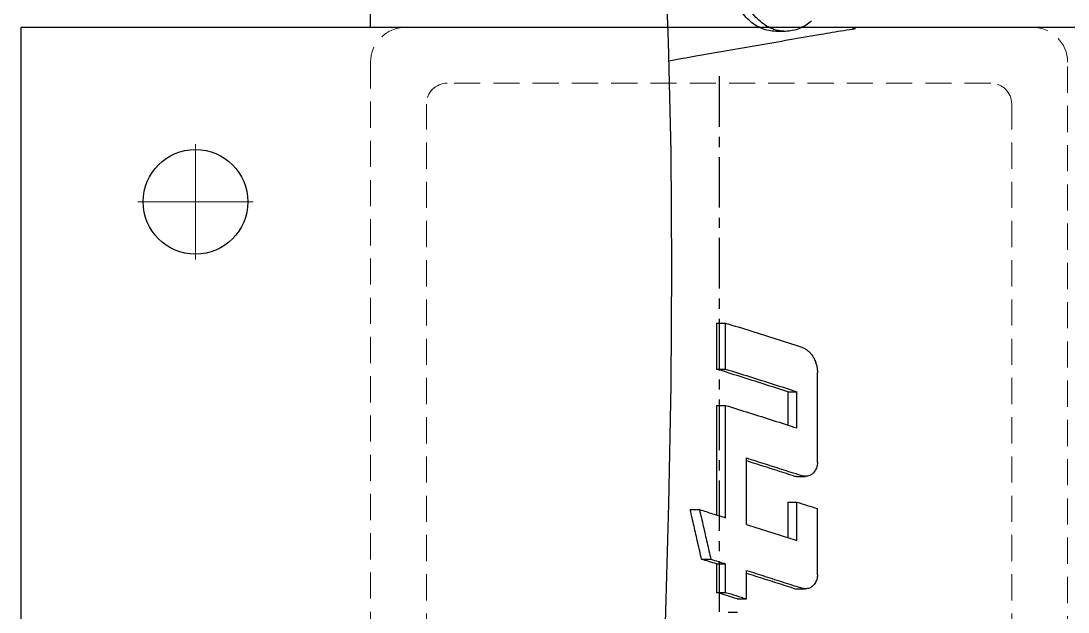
# Model space of a CAD drawing. Header units: millimetres. Extents: x 156850 to 204135, y 56350 to 74150.
# Drawn here: x 159100 to 159250, y 60398.3 to 60483 of the extents above; entities that cross this region are included whole.
import ezdxf

# ---------------------------------------------------------------- set-up
doc = ezdxf.new("R2010")
doc.units = ezdxf.units.MM
doc.header["$LTSCALE"] = 150
doc.linetypes.add('X-2F-PLAN$0$CENTER', pattern=[2, 1.25, -0.25, 0.25, -0.25])
doc.linetypes.add('X-2F-PLAN$0$DASHED2', pattern=[0.375, 0.25, -0.125])
doc.layers.add('-----33 Equipment', color=5, linetype='Continuous')

# ---------------------------------------------------------------- blocks, each defined once
blk = doc.blocks.new('X-2F-PLAN$0$A$C73FA2420')
at = {"color": 0, "linetype": 'Continuous'}
for p, q in [((658.6929328492843, 242.4056886315811), (658.6929328492843, 241.0789493003977)), ((651.5824210726423, 240.7819498826284), (651.5824210726423, 239.4556835659896)), ((646.83395640261, 238.6604667876964), (646.83395640261, 237.3348075263784)), ((650.9139564025681, 238.6604667876964), (646.83395640261, 238.6604667876964)), ((650.9139564025681, 238.6604667876964), (650.9139564025681, 237.3348075263784)), ((673.6339564025402, 238.6604667876964), (657.9318430271233, 238.6604667876964)), ((673.6339564025402, 238.6604667876964), (673.6339564025402, 237.3348075263784)), ((678.83395640261, 238.6604667876964), (678.83395640261, 237.3348075263784)), ((685.4339564025868, 238.6604667876964), (678.83395640261, 238.6604667876964)), ((685.4339564025868, 238.6604667876964), (685.4339564025868, 237.3348075263784)), ((646.83395640261, 237.3348075263784), (650.9139564025681, 237.3348075263784)), ((657.5139564025449, 237.3348075263784), (673.6339564025402, 237.3348075263784)), ((678.83395640261, 237.3348075263784), (685.4339564025868, 237.3348075263784)), ((644.0075056569185, 236.9635183076025), (644.0075056569185, 235.6383356244187)), ((645.8961342290277, 235.6929935223889), (645.8961342290277, 234.368162497005)), ((645.8961342290277, 234.368162497005), (649.9761342291022, 234.368162497005)), ((656.5761342290789, 234.368162497005), (666.0961342290975, 234.368162497005)), ((727.2339490007143, 228.7515648989938), (727.2339490007143, 230.1657784613781)), ((659.771771174157, 228.4453185396851), (654.6936998085584, 228.4453185396851)), ((659.771771174157, 228.4453185396851), (659.771771174157, 227.122407265706)), ((675.5917711742222, 228.4453185396851), (670.8134540801402, 228.4453185396851)), ((675.5917711742222, 228.4453185396851), (675.5917711742222, 227.122407265706)), ((647.3403997463174, 227.187562809384), (647.3403997463174, 225.9080175601994)), ((654.271771174157, 227.122407265706), (659.771771174157, 227.122407265706)), ((663.4603997464292, 227.187562809384), (663.4603997464292, 225.9080175601994)), ((670.3917711741524, 227.122407265706), (675.5917711742222, 227.122407265706)), ((649.3403997463174, 224.1912979286863), (658.8339490006911, 224.1912979286863)), ((665.4603997464292, 224.1912979286863), (678.3381064463174, 224.1912979286863))]:
    blk.add_line(p, q, dxfattribs=at)
blk.add_lwpolyline([(539.5962168980623, 249.2576794023043), (552.1546577763511, 249.0095796643291), (565.4996398672229, 248.657773269224), (579.4748437706148, 248.2150474368245), (594.1394666420529, 247.6952658430091), (609.5705805714242, 247.1198428663774), (625.7541157949017, 246.5236449207296), (642.4667694303207, 245.9591941065737), (659.4725559555227, 245.4860404086066), (676.545453613624, 245.1620960936998), (693.463043835829, 245.0380373367807), (709.9542246245546, 245.1492639746284), (725.7178221467184, 245.5081103926059), (739.5791644254932, 246.054201736988)], dxfattribs=at)
for points, start_tangent, end_tangent in [([(726.7859132599551, 223.6897024883074), (725.2153265934903, 232.6975793336169), (723.660257736803, 241.5940336438944), (722.9852015684592, 245.4460328521091)], (-0.1716238726055443, 0.9851625481877923), (-0.17277463064403, 0.9849613835099302)), ([(651.5824210726423, 240.7819498826284), (653.9530051283073, 241.3229491782258), (656.3231768020196, 241.8641956938081), (658.6929328492843, 242.4056886315811)], (0.974949473828405, 0.2224264451042026), (0.974858050343351, 0.2228267974928164)), ([(650.9139564025681, 238.6604667876964), (651.2482283493737, 239.7206764207804), (651.5824210726423, 240.7819498826284)], (0.3008666141041628, 0.9536662311927585), (0.3001886511278853, 0.9538798528818844)), ([(658.6929328492843, 241.0789493003977), (656.3231746952515, 240.5376144318725), (653.9530030270107, 239.9965255893185), (651.5824210726423, 239.4556835659896)], (-0.9748722572760652, -0.2227646336234534), (-0.9749634154011593, -0.2223653269496345)), ([(658.6929328492843, 241.0789493003977), (658.1035682721995, 239.2052297641058), (657.5139564025449, 237.3348075263784)], (-0.2997522951312876, -0.9540170656563461), (-0.3009441298522108, -0.9536417727362413)), ([(645.8961342290277, 235.6929935223889), (646.3651211804245, 237.175677928084), (646.83395640261, 238.6604667876964)], (0.3018211183536256, 0.9533645748168932), (0.3008666141042312, 0.9536662311927413)), ([(651.5824210726423, 239.4556835659896), (651.248228148208, 238.3947146997089), (650.9139564025681, 237.3348075263784)], (-0.3002676281154752, -0.9538549950102452), (-0.3009441298323648, -0.9536417727424749)), ([(675.5917711742222, 228.4453185396851), (676.6732675065286, 231.8390891607851), (677.754008255899, 235.2441777687054), (678.83395640261, 238.6604667876964)], (0.30418358038687, 0.9526134312631848), (0.3008666140936077, 0.9536662311961382)), ([(646.83395640261, 237.3348075263784), (646.3651207956718, 235.8504349131254), (645.8961342290277, 234.368162497005)], (-0.3009441298373213, -0.9536417727409033), (-0.3018965727285493, -0.9533406837929602)), ([(673.6339564025402, 237.3348075263784), (672.554004304111, 233.9194574098219), (671.4732636171393, 230.5152850068989), (670.3917711741524, 227.122407265706)], (-0.3009441298396607, -0.9536417727401855), (-0.3042539104193295, -0.9525909709809981)), ([(678.83395640261, 237.3348075263784), (677.7540043040644, 233.9194574098219), (676.6732636172092, 230.5152850068989), (675.5917711742222, 227.122407265706)], (-0.3009441298396636, -0.9536417727401724), (-0.3042539104193295, -0.9525909709809981)), ([(685.4339564025868, 237.3348075263784), (684.293043119018, 233.7270750451135), (683.1512515420327, 230.1318230392062), (682.0086245862767, 226.5491877311724)], (-0.3009441298429781, -0.9536417727391363), (-0.3044423318339139, -0.9525307693652357)), ([(727.2339490007143, 230.1657784613781), (727.335734581924, 231.1720963335247), (727.6390192644903, 232.1579284757026), (728.1376290470362, 233.103206188418), (728.8214136724127, 233.9886863434804), (729.676453257096, 234.7963431184762), (730.6853416612139, 235.509734950494), (731.8275408260524, 236.1143392390222), (733.07979887072, 236.5978479844052), (734.4166234323056, 236.9504183428944), (735.8108006180264, 237.1648729986046), (737.2339490007143, 237.2368462732993)], (0, 0.9999999999999665), (0.9999999999999939, 0)), ([(727.4196859302465, 230.1079567917041), (727.6390192644903, 230.7437149133184), (728.1376290470362, 231.6889926260919), (728.8214136724127, 232.5744727810961), (729.676453257096, 233.382129556092), (730.6853416612139, 234.0955213881098), (731.8275408260524, 234.7001256766962), (733.07979887072, 235.183634422021), (734.4166234323056, 235.5362047805102), (735.8108006180264, 235.7506594362203), (737.2339490007143, 235.8226327109151)], (0.2665258311813904, 0.963827775753107), (0.9999999999999939, 0)), ([(649.9761342291022, 234.368162497005), (649.1207480718149, 231.6712735721958), (648.2648795791902, 228.981426987506), (647.4085480937501, 226.2986839858931)], (-0.301896572732743, -0.9533406837915673), (-0.3045247647471387, -0.9525044187066622)), ([(647.4085480937501, 227.6213863366866), (648.2648819671012, 230.3048242796212), (649.1207504925551, 232.9953805321129), (649.5563538207207, 234.3680644878186)], (0.3044550256691869, 0.9525267121423873), (0.3022496537764645, 0.9532288008615627)), ([(656.5761342290789, 234.368162497005), (655.808398152818, 231.947225890297), (655.0402723330772, 229.531958939624), (654.271771174157, 227.122407265706)], (-0.3018965727324336, -0.9533406837916985), (-0.3042539104165176, -0.9525909709818932)), ([(666.0961342290975, 234.368162497005), (665.2407480719266, 231.6712735721958), (664.3848795791855, 228.981426987506), (663.5285480937455, 226.2986839858931)], (-0.3018965727327616, -0.9533406837915831), (-0.3045247647471387, -0.9525044187066622)), ([(663.5285480937455, 227.6213863366866), (664.3848819670966, 230.3048242796212), (665.2407504925504, 232.9953805321129), (665.676353820716, 234.3680644878186)], (0.3044550256691869, 0.9525267121423873), (0.3022496537724385, 0.9532288008628652)), ([(727.2339490007143, 228.7515648989938), (727.335734581924, 229.7578827710822), (727.4196859302465, 230.1079567917041)], (0, 0.9999999999999836), (0.2665258311628886, 0.9638277757580939)), ([(728.7263775694882, 225.0353066654061), (728.1376290470362, 225.8141371720121), (727.6390192644903, 226.7594148847857), (727.335734581924, 227.7452470270218), (727.2339490007143, 228.7515648989938)], (-0.6579084577345118, 0.7530979094656064), (0, 1.000000000000018)), ([(647.4085480937501, 227.6213863366866), (647.3494377719471, 227.3467026758008), (647.3404066464864, 227.1875418695272)], (-0.3044550257244112, -0.9525267121247221), (-1.73062478028353e-05, -0.999999999850126)), ([(659.771771174157, 227.122407265706), (659.3029271898558, 225.6557813003892), (658.8339490006911, 224.1912979286863)], (-0.3042539104213441, -0.9525909709804082), (-0.3052204337222729, -0.9522817266116187)), ([(663.5285480937455, 227.6213863366866), (663.4694377719425, 227.3467026758008), (663.4604066464817, 227.1875418695272)], (-0.3044550257244112, -0.9525267121247221), (-1.73062478028353e-05, -0.999999999850126)), ([(682.0086245862767, 226.5491877311724), (681.826715638279, 226.110836740816), (681.5697964132996, 225.6982456159894), (681.2463579106843, 225.3241473507951), (680.8614866678836, 224.993215497816), (680.4210951988352, 224.7112553038169), (679.9399999621091, 224.4874117349973), (679.4256919077598, 224.3242000995087), (678.8856243275804, 224.2244467186974), (678.3381064463174, 224.1912979286863)], (-0.3044423318442901, -0.9525307693619159), (-1.000000000000274, 0)), ([(649.3403997463174, 224.1912979286863), (649.0096714551328, 224.214317268983), (648.6880185160553, 224.2827541987062), (648.3842807000037, 224.3947582719265), (648.106618055026, 224.5474266671808), (647.8627249879064, 224.7367396065965), (647.6596057983115, 224.9574691447197), (647.5029729728121, 225.2035909927799), (647.397270528716, 225.4683790542767), (647.3455793975154, 225.7444756734185), (647.3404066583607, 225.8649487365037)], (-1.000000000000474, 0), (1.735059324584958e-05, 0.999999999849148)), ([(647.3404066583607, 225.8649487365037), (647.3494381119963, 226.0240725374897), (647.4085480937501, 226.2986839858931)], (1.735062288879468e-05, 0.9999999998493544), (0.3045247647987598, 0.9525044186902524)), ([(665.4603997464292, 224.1912979286863), (665.1296714551281, 224.214317268983), (664.8080185160507, 224.2827541987062), (664.5042806999991, 224.3947582719265), (664.2266180550214, 224.5474266671808), (663.9827249879017, 224.7367396065965), (663.7796057983069, 224.9574691447197), (663.6229729728075, 225.2035909927799), (663.5172705288278, 225.4683790542767), (663.4655793975107, 225.7444756734185), (663.4604066583561, 225.8649487365037)], (-0.9999999999999498, 0), (1.735055647659018e-05, 0.9999999998491444)), ([(663.4604066583561, 225.8649487365037), (663.4694381119916, 226.0240725374897), (663.5285480937455, 226.2986839858931)], (1.735062288879468e-05, 0.9999999998493544), (0.3045247647987598, 0.9525044186902524)), ([(727.5854477244429, 218.7138582483749), (727.3274459104287, 220.4123037544778), (727.0607461450854, 222.0703913532197), (726.7859132599551, 223.6897024883074)], (-0.1457382278773387, 0.9893231873028815), (-0.17159467645976, 0.9851676339642182)), ([(727.5854477244429, 218.7138582483749), (727.5795595584204, 218.8106940326979), (727.5940334721236, 218.9122426245012), (727.6344582902966, 219.0104852567893), (727.7039916125359, 219.0984179687221), (727.8095795700792, 219.1773125756881)], (-0.1456389488014032, 0.9893378071171383), (0.8497545148761061, 0.5271785887625243))]:
    blk.add_spline(points, degree=3, dxfattribs=dict(at, start_tangent=start_tangent, end_tangent=end_tangent))
blk = doc.blocks.new('X-2F-PLAN$0$zw$C47F')
at = {"layer": '-----33 Equipment', "linetype": 'X-2F-PLAN$0$CENTER', "lineweight": 13, "ltscale": 1.523999999999999}
for p, q in [((3600.855062095448, 1169.547062433208), (3600.855062095448, 1153.047062433208)), ((3609.105062095332, 1161.297062433208), (3592.605062095448, 1161.297062433208))]:
    blk.add_line(p, q, dxfattribs=at)
at = {"layer": '-----33 Equipment', "linetype": 'X-2F-PLAN$0$DASHED2', "lineweight": 15, "ltscale": 0.1}
for p, q in [((3620.855062095448, 1136.220694416261), (3430.855062095216, 1136.220694416261)), ((3625.855062095332, 1041.373430450214), (3625.855062095332, 1131.220694416144)), ((3436.855062095332, 1128.220694416261), (3614.855062095448, 1128.220694416261)), ((3617.855062095448, 1047.373430450214), (3617.855062095448, 1125.220694416028)), ((3436.855062095332, 1044.373430450214), (3614.855062095448, 1044.373430450214)), ((3430.855062095216, 1036.37343045033), (3620.855062095448, 1036.37343045033))]:
    blk.add_line(p, q, dxfattribs=at)
at = {"layer": '-----33 Equipment'}
blk.add_line((5540.855062095798, 1136.297062433208), (3625.855062095332, 1136.297062433208), dxfattribs=at)
at = {"layer": '-----33 Equipment', "linetype": 'X-2F-PLAN$0$CENTER', "ltscale": 0.0386133327982476}
blk.add_line((3618.841844320763, 1086.297062433208), (3428.815600234899, 1086.297062433208), dxfattribs=at)
blk.add_line((3618.841844320763, 1086.297062433208), (3428.815600234899, 1086.297062433208), dxfattribs=at)
at = {"layer": '-----33 Equipment'}
blk.add_lwpolyline([(3625.855062095332, 1186.297062433208), (3425.855062095448, 1186.297062433208), (3425.855062095448, 986.2970624332083), (3625.855062095332, 986.2970624332083)], close=True, dxfattribs=at)
blk.add_circle((3600.855062095448, 1161.297062433208), 7.5, dxfattribs=at)
at = {"layer": '-----33 Equipment', "linetype": 'X-2F-PLAN$0$DASHED2', "lineweight": 15, "ltscale": 0.1}
for centre, radius, start, end in [((3620.855062095448, 1131.220694416144), 5, 0, 90), ((3614.855062095448, 1125.220694416028), 3, 0, 90), ((3614.855062095448, 1047.373430450214), 3, 270, 0), ((3620.855062095448, 1041.373430450214), 5, 270, 0)]:
    blk.add_arc(centre, radius, start, end, dxfattribs=at)
at = {"layer": '-----33 Equipment'}
blk.add_blockref('X-2F-PLAN$0$A$C73FA2420', (2898.048655769322, 848.0194521513768), dxfattribs=at)

msp = doc.modelspace()

# ---------------------------------------------------------------- block references
at = {"layer": '-----33 Equipment', "rotation": 90.00000000000001}
msp.add_blockref('X-2F-PLAN$0$zw$C47F', (160286.2969182887, 56856.21575695537), dxfattribs=at)

doc.saveas('drawing.dxf')
